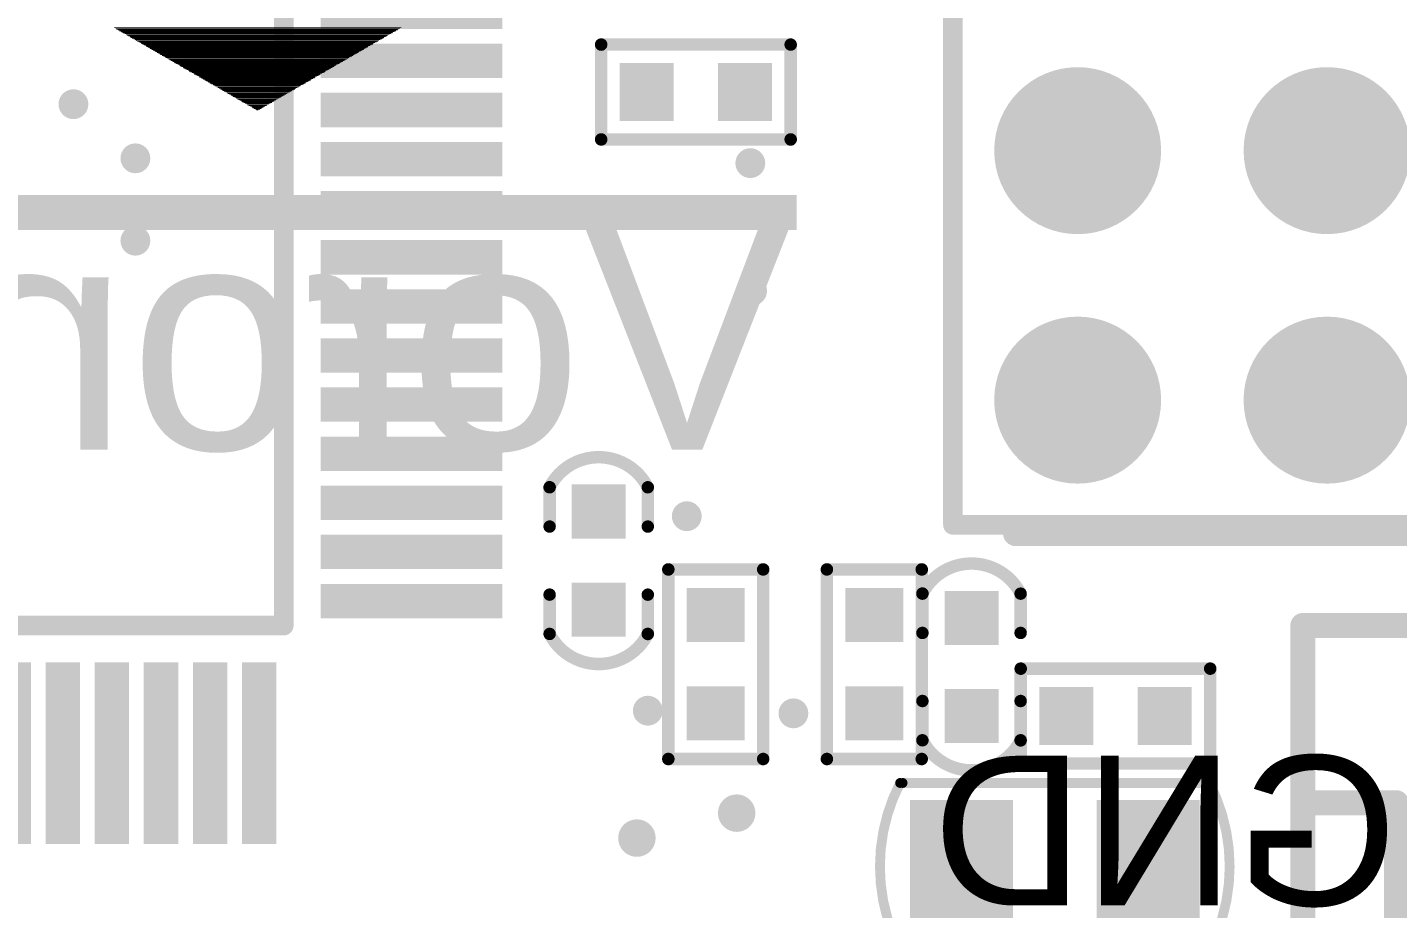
# Model space of a CAD drawing. Header units: millimetres. Extents: x -6 to 151, y -20 to 98.
# Drawn here: x 116.58 to 130.53, y 20.36 to 29.34 of the extents above; entities that cross this region are included whole.
import ezdxf

# ---------------------------------------------------------------- set-up
doc = ezdxf.new("R2010")
doc.units = ezdxf.units.MM
for name, color, linetype in [('BottomOverlay', 54, 'Continuous'), ('BottomSolder', 6, 'Continuous'), ('MultiLayer', 9, 'Continuous'), ('PadHoleLayer', 156, 'Continuous'), ('TopOverlay', 2, 'Continuous'), ('TopPaste', 8, 'Continuous'), ('TopSolder', 216, 'Continuous'), ('ViaHoleLayer', 16, 'Continuous')]:
    doc.layers.add(name, color=color, linetype=linetype)
doc.styles.add('Arial', font='arial.ttf', dxfattribs={"height": 0.2})

# ---------------------------------------------------------------- blocks, each defined once
blk = doc.blocks.new('RES0402_81')
at = {"layer": 'TopPaste'}
for points in [[(-0.75, -0.27), (-0.75, 0.27), (-0.25, 0.27), (-0.25, -0.27)], [(0.25, -0.27), (0.25, 0.27), (0.75, 0.27), (0.75, -0.27)]]:
    blk.add_hatch(color=8, dxfattribs=at).paths.add_polyline_path(points)
at = {"layer": 'TopSolder'}
for points in [[(-0.775, -0.295), (-0.775, 0.295), (-0.225, 0.295), (-0.225, -0.295)], [(0.225, -0.295), (0.225, 0.295), (0.775, 0.295), (0.775, -0.295)]]:
    blk.add_hatch(color=216, dxfattribs=at).paths.add_polyline_path(points)
at = {"layer": 'TopOverlay', "const_width": 0.127}
for points in [[(-0.965, -0.483), (-0.965, 0.483)], [(0.965, 0.483), (-0.965, 0.483)], [(0.965, -0.483), (0.965, 0.483)], [(0.965, -0.483), (-0.965, -0.483)]]:
    blk.add_lwpolyline(points, dxfattribs=at)
at = {"layer": 'TopOverlay', "const_width": 0.0635}
for points in [[(-0.997, 0.483, 1), (-0.933, 0.483, 1)], [(-0.997, 0.483, 1), (-0.933, 0.483, 1)], [(0.933, 0.483, 1), (0.997, 0.483, 1)], [(0.933, 0.483, 1), (0.997, 0.483, 1)], [(-0.997, -0.483, 1), (-0.933, -0.483, 1)], [(-0.997, -0.483, 1), (-0.933, -0.483, 1)], [(0.933, -0.483, 1), (0.997, -0.483, 1)], [(0.933, -0.483, 1), (0.997, -0.483, 1)]]:
    blk.add_lwpolyline(points, format="xyb", close=True, dxfattribs=at)
blk = doc.blocks.new('RES0402_93')
at = {"layer": 'TopPaste'}
for points in [[(-0.75, -0.27), (-0.75, 0.27), (-0.25, 0.27), (-0.25, -0.27)], [(0.25, -0.27), (0.25, 0.27), (0.75, 0.27), (0.75, -0.27)]]:
    blk.add_hatch(color=8, dxfattribs=at).paths.add_polyline_path(points)
at = {"layer": 'TopSolder'}
for points in [[(-0.775, -0.295), (-0.775, 0.295), (-0.225, 0.295), (-0.225, -0.295)], [(0.225, -0.295), (0.225, 0.295), (0.775, 0.295), (0.775, -0.295)]]:
    blk.add_hatch(color=216, dxfattribs=at).paths.add_polyline_path(points)
at = {"layer": 'TopOverlay', "const_width": 0.127}
for points in [[(-0.965, 0.483), (0.965, 0.483)], [(-0.965, -0.483), (-0.965, 0.483)], [(0.965, -0.483), (0.965, 0.483)], [(-0.965, -0.483), (0.965, -0.483)]]:
    blk.add_lwpolyline(points, dxfattribs=at)
at = {"layer": 'TopOverlay', "const_width": 0.0635}
for points in [[(-0.997, 0.483, 1), (-0.933, 0.483, 1)], [(-0.997, 0.483, 1), (-0.933, 0.483, 1)], [(0.933, 0.483, 1), (0.997, 0.483, 1)], [(0.933, 0.483, 1), (0.997, 0.483, 1)], [(-0.997, -0.483, 1), (-0.933, -0.483, 1)], [(-0.997, -0.483, 1), (-0.933, -0.483, 1)], [(0.933, -0.483, 1), (0.997, -0.483, 1)], [(0.933, -0.483, 1), (0.997, -0.483, 1)]]:
    blk.add_lwpolyline(points, format="xyb", close=True, dxfattribs=at)
blk = doc.blocks.new('XH2_54_4P_L_94')
at = {"layer": 'BottomSolder'}
h = blk.add_hatch(color=6, dxfattribs=at)
edge = h.paths.add_edge_path()
edge.add_arc((-3.81, 0), 0.825, 0, 360)
h = blk.add_hatch(color=6, dxfattribs=at)
edge = h.paths.add_edge_path()
edge.add_arc((-1.27, 0), 0.825, 0, 360)
h = blk.add_hatch(color=6, dxfattribs=at)
edge = h.paths.add_edge_path()
edge.add_arc((1.27, 0), 0.825, 0, 360)
h = blk.add_hatch(color=6, dxfattribs=at)
edge = h.paths.add_edge_path()
edge.add_arc((3.81, 0), 0.825, 0, 360)
at = {"layer": 'MultiLayer'}
h = blk.add_hatch(color=9, dxfattribs=at)
edge = h.paths.add_edge_path()
edge.add_arc((-3.81, 0), 0.8, 0, 360)
h = blk.add_hatch(color=9, dxfattribs=at)
edge = h.paths.add_edge_path()
edge.add_arc((-1.27, 0), 0.8, 0, 360)
h = blk.add_hatch(color=9, dxfattribs=at)
edge = h.paths.add_edge_path()
edge.add_arc((1.27, 0), 0.8, 0, 360)
h = blk.add_hatch(color=9, dxfattribs=at)
edge = h.paths.add_edge_path()
edge.add_arc((3.81, 0), 0.8, 0, 360)
at = {"layer": 'PadHoleLayer'}
h = blk.add_hatch(color=156, dxfattribs=at)
edge = h.paths.add_edge_path()
edge.add_arc((-3.81, 0), 0.508, 0, 360)
h = blk.add_hatch(color=156, dxfattribs=at)
edge = h.paths.add_edge_path()
edge.add_arc((-1.27, 0), 0.508, 0, 360)
h = blk.add_hatch(color=156, dxfattribs=at)
edge = h.paths.add_edge_path()
edge.add_arc((1.27, 0), 0.508, 0, 360)
h = blk.add_hatch(color=156, dxfattribs=at)
edge = h.paths.add_edge_path()
edge.add_arc((3.81, 0), 0.508, 0, 360)
at = {"layer": 'TopSolder'}
h = blk.add_hatch(color=216, dxfattribs=at)
edge = h.paths.add_edge_path()
edge.add_arc((-3.81, 0), 0.825, 0, 360)
h = blk.add_hatch(color=216, dxfattribs=at)
edge = h.paths.add_edge_path()
edge.add_arc((-1.27, 0), 0.825, 0, 360)
h = blk.add_hatch(color=216, dxfattribs=at)
edge = h.paths.add_edge_path()
edge.add_arc((1.27, 0), 0.825, 0, 360)
h = blk.add_hatch(color=216, dxfattribs=at)
edge = h.paths.add_edge_path()
edge.add_arc((3.81, 0), 0.825, 0, 360)
at = {"layer": 'TopOverlay', "const_width": 0.254}
for points in [[(-6.25, 2.35), (-6.25, -3.35)], [(-6.25, 2.35), (6.25, 2.35)], [(-4.318, 2.35), (-4.318, 1.397)], [(-2.54, 2.286), (-2.54, 1.397)], [(2.54, 2.286), (2.54, 1.397)], [(4.445, 2.35), (4.445, 1.397)], [(6.25, 2.35), (6.25, -3.35)], [(-4.318, 1.397), (-2.54, 1.397)], [(2.54, 1.397), (4.445, 1.397)], [(-6.25, -3.35), (-3.493, -3.35)], [(-3.493, -3.35), (3.505, -3.35)], [(3.505, -3.35), (6.25, -3.35)]]:
    blk.add_lwpolyline(points, dxfattribs=at)
at = {"layer": 'TopOverlay', "const_width": 0.127}
for points in [[(-6.314, 2.35, 1), (-6.187, 2.35, 1)], [(-6.314, 2.35, 1), (-6.187, 2.35, 1)], [(-4.382, 2.35, 1), (-4.255, 2.35, 1)], [(-2.604, 2.286, 1), (-2.477, 2.286, 1)], [(2.476, 2.286, 1), (2.603, 2.286, 1)], [(4.381, 2.35, 1), (4.508, 2.35, 1)], [(6.186, 2.35, 1), (6.313, 2.35, 1)], [(6.186, 2.35, 1), (6.313, 2.35, 1)], [(-4.382, 1.397, 1), (-4.255, 1.397, 1)], [(-4.382, 1.397, 1), (-4.255, 1.397, 1)], [(-2.604, 1.397, 1), (-2.477, 1.397, 1)], [(-2.604, 1.397, 1), (-2.477, 1.397, 1)], [(2.476, 1.397, 1), (2.603, 1.397, 1)], [(2.476, 1.397, 1), (2.603, 1.397, 1)], [(4.381, 1.397, 1), (4.508, 1.397, 1)], [(4.381, 1.397, 1), (4.508, 1.397, 1)], [(-6.314, -3.35, 1), (-6.187, -3.35, 1)], [(-6.314, -3.35, 1), (-6.187, -3.35, 1)], [(-3.556, -3.35, 1), (-3.429, -3.35, 1)], [(-3.556, -3.35, 1), (-3.429, -3.35, 1)], [(3.442, -3.35, 1), (3.569, -3.35, 1)], [(3.442, -3.35, 1), (3.569, -3.35, 1)], [(6.186, -3.35, 1), (6.313, -3.35, 1)], [(6.186, -3.35, 1), (6.313, -3.35, 1)]]:
    blk.add_lwpolyline(points, format="xyb", close=True, dxfattribs=at)
blk = doc.blocks.new('CAP0805_95')
at = {"layer": 'TopPaste'}
for points in [[(-1.45, -0.65), (-1.45, 0.65), (-0.45, 0.65), (-0.45, -0.65)], [(0.45, -0.65), (0.45, 0.65), (1.45, 0.65), (1.45, -0.65)]]:
    blk.add_hatch(color=8, dxfattribs=at).paths.add_polyline_path(points)
at = {"layer": 'TopSolder'}
for points in [[(-1.475, -0.675), (-1.475, 0.675), (-0.425, 0.675), (-0.425, -0.675)], [(0.425, -0.675), (0.425, 0.675), (1.475, 0.675), (1.475, -0.675)]]:
    blk.add_hatch(color=216, dxfattribs=at).paths.add_polyline_path(points)
at = {"layer": 'TopOverlay', "const_width": 0.1}
for points in [[(-1.575, -0.85, -0.242434), (-1.575, 0.85)], [(1.575, 0.85, -0.242434), (1.575, -0.85)]]:
    blk.add_lwpolyline(points, format="xyb", dxfattribs=at)
for points in [[(1.575, 0.85), (-1.575, 0.85)], [(1.55, -0.85), (-1.575, -0.85)]]:
    blk.add_lwpolyline(points, dxfattribs=at)
at = {"layer": 'TopOverlay', "const_width": 0.05}
for points in [[(-1.6, 0.85, 1), (-1.55, 0.85, 1)], [(-1.6, 0.85, 1), (-1.55, 0.85, 1)], [(1.55, 0.85, 1), (1.6, 0.85, 1)], [(1.55, 0.85, 1), (1.6, 0.85, 1)], [(-1.6, -0.85, 1), (-1.55, -0.85, 1)], [(-1.6, -0.85, 1), (-1.55, -0.85, 1)], [(1.525, -0.85, 1), (1.575, -0.85, 1)], [(1.55, -0.85, 1), (1.6, -0.85, 1)]]:
    blk.add_lwpolyline(points, format="xyb", close=True, dxfattribs=at)
blk = doc.blocks.new('RES0402_185')
at = {"layer": 'TopPaste'}
for points in [[(-0.75, -0.27), (-0.75, 0.27), (-0.25, 0.27), (-0.25, -0.27)], [(0.25, -0.27), (0.25, 0.27), (0.75, 0.27), (0.75, -0.27)]]:
    blk.add_hatch(color=8, dxfattribs=at).paths.add_polyline_path(points)
at = {"layer": 'TopSolder'}
for points in [[(-0.775, -0.295), (-0.775, 0.295), (-0.225, 0.295), (-0.225, -0.295)], [(0.225, -0.295), (0.225, 0.295), (0.775, 0.295), (0.775, -0.295)]]:
    blk.add_hatch(color=216, dxfattribs=at).paths.add_polyline_path(points)
at = {"layer": 'TopOverlay', "const_width": 0.127}
for points in [[(-0.965, 0.483), (-0.965, -0.483)], [(0.965, 0.483), (-0.965, 0.483)], [(0.965, 0.483), (0.965, -0.483)], [(0.965, -0.483), (-0.965, -0.483)]]:
    blk.add_lwpolyline(points, dxfattribs=at)
at = {"layer": 'TopOverlay', "const_width": 0.0635}
for points in [[(-0.997, 0.483, 1), (-0.933, 0.483, 1)], [(-0.997, 0.483, 1), (-0.933, 0.483, 1)], [(0.933, 0.483, 1), (0.997, 0.483, 1)], [(0.933, 0.483, 1), (0.997, 0.483, 1)], [(-0.997, -0.483, 1), (-0.933, -0.483, 1)], [(-0.997, -0.483, 1), (-0.933, -0.483, 1)], [(0.933, -0.483, 1), (0.997, -0.483, 1)], [(0.933, -0.483, 1), (0.997, -0.483, 1)]]:
    blk.add_lwpolyline(points, format="xyb", close=True, dxfattribs=at)
blk = doc.blocks.new('RES0402_186')
at = {"layer": 'TopPaste'}
for points in [[(-0.75, -0.27), (-0.75, 0.27), (-0.25, 0.27), (-0.25, -0.27)], [(0.25, -0.27), (0.25, 0.27), (0.75, 0.27), (0.75, -0.27)]]:
    blk.add_hatch(color=8, dxfattribs=at).paths.add_polyline_path(points)
at = {"layer": 'TopSolder'}
for points in [[(-0.775, -0.295), (-0.775, 0.295), (-0.225, 0.295), (-0.225, -0.295)], [(0.225, -0.295), (0.225, 0.295), (0.775, 0.295), (0.775, -0.295)]]:
    blk.add_hatch(color=216, dxfattribs=at).paths.add_polyline_path(points)
at = {"layer": 'TopOverlay', "const_width": 0.127}
for points in [[(-0.965, -0.483), (-0.965, 0.483)], [(0.965, 0.483), (-0.965, 0.483)], [(0.965, -0.483), (0.965, 0.483)], [(0.965, -0.483), (-0.965, -0.483)]]:
    blk.add_lwpolyline(points, dxfattribs=at)
at = {"layer": 'TopOverlay', "const_width": 0.0635}
for points in [[(-0.997, 0.483, 1), (-0.933, 0.483, 1)], [(-0.997, 0.483, 1), (-0.933, 0.483, 1)], [(0.933, 0.483, 1), (0.997, 0.483, 1)], [(0.933, 0.483, 1), (0.997, 0.483, 1)], [(-0.997, -0.483, 1), (-0.933, -0.483, 1)], [(-0.997, -0.483, 1), (-0.933, -0.483, 1)], [(0.933, -0.483, 1), (0.997, -0.483, 1)], [(0.933, -0.483, 1), (0.997, -0.483, 1)]]:
    blk.add_lwpolyline(points, format="xyb", close=True, dxfattribs=at)
blk = doc.blocks.new('CAP0402_194')
at = {"layer": 'TopPaste'}
for points in [[(-0.75, 0.25), (-0.25, 0.25), (-0.25, -0.25), (-0.75, -0.25)], [(0.25, 0.25), (0.75, 0.25), (0.75, -0.25), (0.25, -0.25)]]:
    blk.add_hatch(color=8, dxfattribs=at).paths.add_polyline_path(points)
at = {"layer": 'TopSolder'}
for points in [[(-0.775, 0.275), (-0.225, 0.275), (-0.225, -0.275), (-0.775, -0.275)], [(0.225, 0.275), (0.775, 0.275), (0.775, -0.275), (0.225, -0.275)]]:
    blk.add_hatch(color=216, dxfattribs=at).paths.add_polyline_path(points)
at = {"layer": 'TopOverlay', "const_width": 0.127}
for points in [[(-0.747, -0.5, -0.613401), (-0.746, 0.5)], [(0.747, 0.5, -0.613401), (0.746, -0.5)]]:
    blk.add_lwpolyline(points, format="xyb", dxfattribs=at)
at = {"layer": 'TopOverlay', "const_width": 0.0635}
for points in [[(-0.778, 0.5, 1), (-0.715, 0.5, 1)], [(-0.778, 0.5, 1), (-0.715, 0.5, 1)], [(-0.378, 0.5, 1), (-0.315, 0.5, 1)], [(0.315, 0.5, 1), (0.378, 0.5, 1)], [(0.715, 0.5, 1), (0.778, 0.5, 1)], [(0.715, 0.5, 1), (0.779, 0.5, 1)], [(-0.779, -0.5, 1), (-0.715, -0.5, 1)], [(-0.778, -0.5, 1), (-0.715, -0.5, 1)], [(-0.378, -0.5, 1), (-0.315, -0.5, 1)], [(0.315, -0.5, 1), (0.378, -0.5, 1)], [(0.715, -0.5, 1), (0.778, -0.5, 1)], [(0.715, -0.5, 1), (0.778, -0.5, 1)]]:
    blk.add_lwpolyline(points, format="xyb", close=True, dxfattribs=at)
at = {"layer": 'TopOverlay', "const_width": 0.127}
for points in [[(-0.747, 0.5), (-0.347, 0.5)], [(0.347, 0.5), (0.747, 0.5)], [(-0.747, -0.5), (-0.347, -0.5)], [(0.347, -0.5), (0.747, -0.5)]]:
    blk.add_lwpolyline(points, dxfattribs=at)
blk = doc.blocks.new('H______2X4_206')
at = {"layer": 'BottomSolder'}
h = blk.add_hatch(color=6, dxfattribs=at)
edge = h.paths.add_edge_path()
edge.add_arc((0, 2.54), 0.85, 0, 360)
h = blk.add_hatch(color=6, dxfattribs=at)
edge = h.paths.add_edge_path()
edge.add_arc((2.54, 2.54), 0.85, 0, 360)
h = blk.add_hatch(color=6, dxfattribs=at)
edge = h.paths.add_edge_path()
edge.add_arc((5.08, 2.54), 0.85, 0, 360)
h = blk.add_hatch(color=6, dxfattribs=at)
edge = h.paths.add_edge_path()
edge.add_arc((7.62, 2.54), 0.85, 0, 360)
h = blk.add_hatch(color=6, dxfattribs=at)
edge = h.paths.add_edge_path()
edge.add_arc((0, 0), 0.85, 0, 360)
h = blk.add_hatch(color=6, dxfattribs=at)
edge = h.paths.add_edge_path()
edge.add_arc((2.54, 0), 0.85, 0, 360)
h = blk.add_hatch(color=6, dxfattribs=at)
edge = h.paths.add_edge_path()
edge.add_arc((5.08, 0), 0.85, 0, 360)
h = blk.add_hatch(color=6, dxfattribs=at)
edge = h.paths.add_edge_path()
edge.add_arc((7.62, 0), 0.85, 0, 360)
at = {"layer": 'MultiLayer'}
h = blk.add_hatch(color=9, dxfattribs=at)
edge = h.paths.add_edge_path()
edge.add_arc((0, 2.54), 0.825, 0, 360)
h = blk.add_hatch(color=9, dxfattribs=at)
edge = h.paths.add_edge_path()
edge.add_arc((2.54, 2.54), 0.825, 0, 360)
h = blk.add_hatch(color=9, dxfattribs=at)
edge = h.paths.add_edge_path()
edge.add_arc((5.08, 2.54), 0.825, 0, 360)
h = blk.add_hatch(color=9, dxfattribs=at)
edge = h.paths.add_edge_path()
edge.add_arc((7.62, 2.54), 0.825, 0, 360)
h = blk.add_hatch(color=9, dxfattribs=at)
edge = h.paths.add_edge_path()
edge.add_arc((0, 0), 0.825, 0, 360)
h = blk.add_hatch(color=9, dxfattribs=at)
edge = h.paths.add_edge_path()
edge.add_arc((2.54, 0), 0.825, 0, 360)
h = blk.add_hatch(color=9, dxfattribs=at)
edge = h.paths.add_edge_path()
edge.add_arc((5.08, 0), 0.825, 0, 360)
h = blk.add_hatch(color=9, dxfattribs=at)
edge = h.paths.add_edge_path()
edge.add_arc((7.62, 0), 0.825, 0, 360)
at = {"layer": 'PadHoleLayer'}
h = blk.add_hatch(color=156, dxfattribs=at)
edge = h.paths.add_edge_path()
edge.add_arc((0, 2.54), 0.51, 0, 360)
h = blk.add_hatch(color=156, dxfattribs=at)
edge = h.paths.add_edge_path()
edge.add_arc((2.54, 2.54), 0.51, 0, 360)
h = blk.add_hatch(color=156, dxfattribs=at)
edge = h.paths.add_edge_path()
edge.add_arc((5.08, 2.54), 0.51, 0, 360)
h = blk.add_hatch(color=156, dxfattribs=at)
edge = h.paths.add_edge_path()
edge.add_arc((7.62, 2.54), 0.51, 0, 360)
h = blk.add_hatch(color=156, dxfattribs=at)
edge = h.paths.add_edge_path()
edge.add_arc((0, 0), 0.51, 0, 360)
h = blk.add_hatch(color=156, dxfattribs=at)
edge = h.paths.add_edge_path()
edge.add_arc((2.54, 0), 0.51, 0, 360)
h = blk.add_hatch(color=156, dxfattribs=at)
edge = h.paths.add_edge_path()
edge.add_arc((5.08, 0), 0.51, 0, 360)
h = blk.add_hatch(color=156, dxfattribs=at)
edge = h.paths.add_edge_path()
edge.add_arc((7.62, 0), 0.51, 0, 360)
at = {"layer": 'TopSolder'}
h = blk.add_hatch(color=216, dxfattribs=at)
edge = h.paths.add_edge_path()
edge.add_arc((0, 2.54), 0.85, 0, 360)
h = blk.add_hatch(color=216, dxfattribs=at)
edge = h.paths.add_edge_path()
edge.add_arc((2.54, 2.54), 0.85, 0, 360)
h = blk.add_hatch(color=216, dxfattribs=at)
edge = h.paths.add_edge_path()
edge.add_arc((5.08, 2.54), 0.85, 0, 360)
h = blk.add_hatch(color=216, dxfattribs=at)
edge = h.paths.add_edge_path()
edge.add_arc((7.62, 2.54), 0.85, 0, 360)
h = blk.add_hatch(color=216, dxfattribs=at)
edge = h.paths.add_edge_path()
edge.add_arc((0, 0), 0.85, 0, 360)
h = blk.add_hatch(color=216, dxfattribs=at)
edge = h.paths.add_edge_path()
edge.add_arc((2.54, 0), 0.85, 0, 360)
h = blk.add_hatch(color=216, dxfattribs=at)
edge = h.paths.add_edge_path()
edge.add_arc((5.08, 0), 0.85, 0, 360)
h = blk.add_hatch(color=216, dxfattribs=at)
edge = h.paths.add_edge_path()
edge.add_arc((7.62, 0), 0.85, 0, 360)
at = {"layer": 'TopOverlay', "const_width": 0.2}
for points in [[(-1.27, 1.27), (-1.27, 3.81)], [(8.89, 3.81), (-1.27, 3.81)], [(8.89, 1.27), (8.89, 3.81)], [(-1.27, -1.27), (-1.27, 1.27)], [(8.89, -1.27), (8.89, 1.27)], [(8.89, -1.27), (-1.27, -1.27)]]:
    blk.add_lwpolyline(points, dxfattribs=at)
at = {"layer": 'TopOverlay', "const_width": 0.1}
for points in [[(-1.32, 3.81, 1), (-1.22, 3.81, 1)], [(-1.32, 3.81, 1), (-1.22, 3.81, 1)], [(8.84, 3.81, 1), (8.94, 3.81, 1)], [(8.84, 3.81, 1), (8.94, 3.81, 1)], [(-1.32, 1.27, 1), (-1.22, 1.27, 1)], [(-1.32, 1.27, 1), (-1.22, 1.27, 1)], [(8.84, 1.27, 1), (8.94, 1.27, 1)], [(8.84, 1.27, 1), (8.94, 1.27, 1)], [(-1.32, -1.27, 1), (-1.22, -1.27, 1)], [(-1.32, -1.27, 1), (-1.22, -1.27, 1)], [(8.84, -1.27, 1), (8.94, -1.27, 1)], [(8.84, -1.27, 1), (8.94, -1.27, 1)]]:
    blk.add_lwpolyline(points, format="xyb", close=True, dxfattribs=at)
blk = doc.blocks.new('CAP0402_260')
at = {"layer": 'TopPaste'}
for points in [[(-0.75, 0.25), (-0.25, 0.25), (-0.25, -0.25), (-0.75, -0.25)], [(0.25, 0.25), (0.75, 0.25), (0.75, -0.25), (0.25, -0.25)]]:
    blk.add_hatch(color=8, dxfattribs=at).paths.add_polyline_path(points)
at = {"layer": 'TopSolder'}
for points in [[(-0.775, 0.275), (-0.225, 0.275), (-0.225, -0.275), (-0.775, -0.275)], [(0.225, 0.275), (0.775, 0.275), (0.775, -0.275), (0.225, -0.275)]]:
    blk.add_hatch(color=216, dxfattribs=at).paths.add_polyline_path(points)
at = {"layer": 'TopOverlay', "const_width": 0.127}
for points in [[(-0.747, -0.5, -0.613401), (-0.746, 0.5)], [(0.747, 0.5, -0.613401), (0.746, -0.5)]]:
    blk.add_lwpolyline(points, format="xyb", dxfattribs=at)
at = {"layer": 'TopOverlay', "const_width": 0.0635}
for points in [[(-0.778, 0.5, 1), (-0.715, 0.5, 1)], [(-0.778, 0.5, 1), (-0.715, 0.5, 1)], [(-0.378, 0.5, 1), (-0.315, 0.5, 1)], [(0.315, 0.5, 1), (0.378, 0.5, 1)], [(0.715, 0.5, 1), (0.778, 0.5, 1)], [(0.715, 0.5, 1), (0.779, 0.5, 1)], [(-0.779, -0.5, 1), (-0.715, -0.5, 1)], [(-0.778, -0.5, 1), (-0.715, -0.5, 1)], [(-0.378, -0.5, 1), (-0.315, -0.5, 1)], [(0.315, -0.5, 1), (0.378, -0.5, 1)], [(0.715, -0.5, 1), (0.778, -0.5, 1)], [(0.715, -0.5, 1), (0.778, -0.5, 1)]]:
    blk.add_lwpolyline(points, format="xyb", close=True, dxfattribs=at)
at = {"layer": 'TopOverlay', "const_width": 0.127}
for points in [[(-0.747, 0.5), (-0.347, 0.5)], [(0.347, 0.5), (0.747, 0.5)], [(-0.747, -0.5), (-0.347, -0.5)], [(0.347, -0.5), (0.747, -0.5)]]:
    blk.add_lwpolyline(points, dxfattribs=at)
blk = doc.blocks.new('TSQFP50P1600X1600X120_100N_286')
at = {"layer": 'TopPaste'}
for points in [[(-8.45, -3.65), (-8.45, -3.35), (-6.65, -3.35), (-6.65, -3.65)], [(-8.45, -4.15), (-8.45, -3.85), (-6.65, -3.85), (-6.65, -4.15)], [(-8.45, -4.65), (-8.45, -4.35), (-6.65, -4.35), (-6.65, -4.65)], [(-8.45, -5.15), (-8.45, -4.85), (-6.65, -4.85), (-6.65, -5.15)], [(-8.45, -5.65), (-8.45, -5.35), (-6.65, -5.35), (-6.65, -5.65)], [(-8.45, -6.15), (-8.45, -5.85), (-6.65, -5.85), (-6.65, -6.15)], [(-6.15, -6.65), (-5.85, -6.65), (-5.85, -8.45), (-6.15, -8.45)], [(-5.65, -6.65), (-5.35, -6.65), (-5.35, -8.45), (-5.65, -8.45)], [(-5.15, -6.65), (-4.85, -6.65), (-4.85, -8.45), (-5.15, -8.45)], [(-4.65, -6.65), (-4.35, -6.65), (-4.35, -8.45), (-4.65, -8.45)], [(-4.15, -6.65), (-3.85, -6.65), (-3.85, -8.45), (-4.15, -8.45)], [(-3.65, -6.65), (-3.35, -6.65), (-3.35, -8.45), (-3.65, -8.45)], [(-3.15, -6.65), (-2.85, -6.65), (-2.85, -8.45), (-3.15, -8.45)], [(-2.65, -6.65), (-2.35, -6.65), (-2.35, -8.45), (-2.65, -8.45)], [(-2.15, -6.65), (-1.85, -6.65), (-1.85, -8.45), (-2.15, -8.45)], [(-1.65, -6.65), (-1.35, -6.65), (-1.35, -8.45), (-1.65, -8.45)], [(-1.15, -6.65), (-0.85, -6.65), (-0.85, -8.45), (-1.15, -8.45)], [(-0.65, -6.65), (-0.35, -6.65), (-0.35, -8.45), (-0.65, -8.45)]]:
    blk.add_hatch(color=8, dxfattribs=at).paths.add_polyline_path(points)
at = {"layer": 'TopSolder'}
for points in [[(-8.475, -3.675), (-8.475, -3.325), (-6.625, -3.325), (-6.625, -3.675)], [(-8.475, -4.175), (-8.475, -3.825), (-6.625, -3.825), (-6.625, -4.175)], [(-8.475, -4.675), (-8.475, -4.325), (-6.625, -4.325), (-6.625, -4.675)], [(-8.475, -5.175), (-8.475, -4.825), (-6.625, -4.825), (-6.625, -5.175)], [(-8.475, -5.675), (-8.475, -5.325), (-6.625, -5.325), (-6.625, -5.675)], [(-8.475, -6.175), (-8.475, -5.825), (-6.625, -5.825), (-6.625, -6.175)], [(-6.175, -6.625), (-5.825, -6.625), (-5.825, -8.475), (-6.175, -8.475)], [(-5.675, -6.625), (-5.325, -6.625), (-5.325, -8.475), (-5.675, -8.475)], [(-5.175, -6.625), (-4.825, -6.625), (-4.825, -8.475), (-5.175, -8.475)], [(-4.675, -6.625), (-4.325, -6.625), (-4.325, -8.475), (-4.675, -8.475)], [(-4.175, -6.625), (-3.825, -6.625), (-3.825, -8.475), (-4.175, -8.475)], [(-3.675, -6.625), (-3.325, -6.625), (-3.325, -8.475), (-3.675, -8.475)], [(-3.175, -6.625), (-2.825, -6.625), (-2.825, -8.475), (-3.175, -8.475)], [(-2.675, -6.625), (-2.325, -6.625), (-2.325, -8.475), (-2.675, -8.475)], [(-2.175, -6.625), (-1.825, -6.625), (-1.825, -8.475), (-2.175, -8.475)], [(-1.675, -6.625), (-1.325, -6.625), (-1.325, -8.475), (-1.675, -8.475)], [(-1.175, -6.625), (-0.825, -6.625), (-0.825, -8.475), (-1.175, -8.475)], [(-0.675, -6.625), (-0.325, -6.625), (-0.325, -8.475), (-0.675, -8.475)], [(-0.175, -6.625), (0.175, -6.625), (0.175, -8.475), (-0.175, -8.475)]]:
    blk.add_hatch(color=216, dxfattribs=at).paths.add_polyline_path(points)
at = {"layer": 'TopOverlay', "const_width": 0.2}
for points in [[(-6.25, 6.25), (-6.25, -6.25)], [(-6.25, -6.25), (6.25, -6.25)]]:
    blk.add_lwpolyline(points, dxfattribs=at)
at = {"layer": 'TopOverlay', "const_width": 0.1}
blk.add_lwpolyline([(-6.3, -6.25, 1), (-6.2, -6.25, 1)], format="xyb", close=True, dxfattribs=at)
blk.add_lwpolyline([(-6.3, -6.25, 1), (-6.2, -6.25, 1)], format="xyb", close=True, dxfattribs=at)

msp = doc.modelspace()

# ---------------------------------------------------------------- hatches: boundary and pattern name
at = {"layer": 'BottomOverlay'}
msp.add_hatch(color=54, dxfattribs=at).paths.add_polyline_path([(100.638, 27.628), (100.638, 27.272), (124.412, 27.272), (124.412, 27.628)])
at = {"layer": 'ViaHoleLayer'}
h = msp.add_hatch(color=16, dxfattribs=at)
edge = h.paths.add_edge_path()
edge.add_arc((117.045, 28.554), 0.152, 0, 360)
h = msp.add_hatch(color=16, dxfattribs=at)
edge = h.paths.add_edge_path()
edge.add_arc((117.676, 28.003), 0.152, 0, 360)
h = msp.add_hatch(color=16, dxfattribs=at)
edge = h.paths.add_edge_path()
edge.add_arc((123.939, 27.954), 0.152, 0, 360)
h = msp.add_hatch(color=16, dxfattribs=at)
edge = h.paths.add_edge_path()
edge.add_arc((117.676, 27.164), 0.152, 0, 360)
h = msp.add_hatch(color=16, dxfattribs=at)
edge = h.paths.add_edge_path()
edge.add_arc((123.957, 26.654), 0.152, 0, 360)
h = msp.add_hatch(color=16, dxfattribs=at)
edge = h.paths.add_edge_path()
edge.add_arc((123.292, 24.359), 0.152, 0, 360)
h = msp.add_hatch(color=16, dxfattribs=at)
edge = h.paths.add_edge_path()
edge.add_arc((122.895, 22.379), 0.152, 0, 360)
h = msp.add_hatch(color=16, dxfattribs=at)
edge = h.paths.add_edge_path()
edge.add_arc((124.378, 22.352), 0.152, 0, 360)
h = msp.add_hatch(color=16, dxfattribs=at)
edge = h.paths.add_edge_path()
edge.add_arc((123.8, 21.336), 0.191, 0, 360)
h = msp.add_hatch(color=16, dxfattribs=at)
edge = h.paths.add_edge_path()
edge.add_arc((122.784, 21.082), 0.191, 0, 360)

# ---------------------------------------------------------------- linework, layer by layer
at = {"layer": 'BottomOverlay'}
for points, const_width in [([(117.463, 29.332), (120.381, 29.332)], 0.00762), ([(117.478, 29.324), (120.366, 29.324)], 0.00762), ([(117.486, 29.317), (120.351, 29.317)], 0.00762), ([(117.501, 29.309), (120.343, 29.309)], 0.00762), ([(117.516, 29.301), (120.328, 29.301)], 0.00762), ([(117.531, 29.294), (120.313, 29.294)], 0.00762), ([(117.539, 29.286), (120.297, 29.286)], 0.00762), ([(117.554, 29.279), (120.29, 29.279)], 0.00762), ([(117.569, 29.271), (120.274, 29.271)], 0.00762), ([(117.585, 29.263), (120.259, 29.263)], 0.00762), ([(117.592, 29.256), (120.244, 29.256)], 0.00762), ([(117.607, 29.248), (120.236, 29.248)], 0.00762), ([(117.623, 29.241), (120.221, 29.241)], 0.00762), ([(117.63, 29.233), (120.206, 29.233)], 0.00762), ([(117.646, 29.225), (120.198, 29.225)], 0.00762), ([(117.661, 29.218), (120.183, 29.218)], 0.00762), ([(117.676, 29.21), (120.168, 29.21)], 0.00762), ([(117.684, 29.202), (120.153, 29.202)], 0.00762), ([(117.699, 29.195), (120.145, 29.195)], 0.00762), ([(117.714, 29.187), (120.13, 29.187)], 0.00762), ([(117.729, 29.18), (120.114, 29.18)], 0.00762), ([(117.737, 29.172), (120.099, 29.172)], 0.00762), ([(117.752, 29.164), (120.092, 29.164)], 0.00762), ([(117.768, 29.157), (120.076, 29.157)], 0.00762), ([(117.783, 29.149), (120.061, 29.149)], 0.00762), ([(117.79, 29.141), (120.046, 29.141)], 0.00762), ([(117.806, 29.134), (120.038, 29.134)], 0.00762), ([(117.821, 29.126), (120.023, 29.126)], 0.00762), ([(117.828, 29.119), (120.008, 29.119)], 0.00762), ([(117.844, 29.111), (120, 29.111)], 0.00762), ([(117.859, 29.103), (119.985, 29.103)], 0.00762), ([(117.874, 29.096), (119.97, 29.096)], 0.00762), ([(117.882, 29.088), (119.954, 29.088)], 0.00762), ([(117.897, 29.08), (119.947, 29.08)], 0.00762), ([(117.912, 29.073), (119.932, 29.073)], 0.00762), ([(117.928, 29.065), (119.916, 29.065)], 0.00762), ([(117.935, 29.058), (119.901, 29.058)], 0.00762), ([(117.95, 29.05), (119.893, 29.05)], 0.00762), ([(117.966, 29.042), (119.878, 29.042)], 0.00762), ([(117.981, 29.035), (119.863, 29.035)], 0.00762), ([(117.988, 29.027), (119.848, 29.027)], 0.00762), ([(118.004, 29.02), (119.84, 29.02)], 0.00762), ([(118.019, 29.012), (119.825, 29.012)], 0.00762), ([(118.027, 29.004), (119.81, 29.004)], 0.00762), ([(118.042, 28.997), (119.802, 28.997)], 0.00762), ([(118.057, 28.989), (119.787, 28.989)], 0.00762), ([(118.072, 28.981), (119.772, 28.981)], 0.00762), ([(118.08, 28.974), (119.756, 28.974)], 0.00762), ([(118.095, 28.966), (119.749, 28.966)], 0.00762), ([(118.11, 28.959), (119.733, 28.959)], 0.00762), ([(118.126, 28.951), (119.718, 28.951)], 0.00762), ([(118.133, 28.943), (119.703, 28.943)], 0.00762), ([(118.149, 28.936), (119.695, 28.936)], 0.00762), ([(118.164, 28.928), (119.68, 28.928)], 0.00762), ([(118.171, 28.92), (119.665, 28.92)], 0.00762), ([(118.187, 28.913), (119.65, 28.913)], 0.00762), ([(118.202, 28.905), (119.642, 28.905)], 0.00762), ([(118.217, 28.898), (119.627, 28.898)], 0.00762), ([(118.225, 28.89), (119.612, 28.89)], 0.00762), ([(118.24, 28.882), (119.604, 28.882)], 0.00762), ([(118.255, 28.875), (119.589, 28.875)], 0.00762), ([(118.27, 28.867), (119.573, 28.867)], 0.00762), ([(118.278, 28.86), (119.558, 28.86)], 0.00762), ([(118.293, 28.852), (119.551, 28.852)], 0.00762), ([(118.309, 28.844), (119.535, 28.844)], 0.00762), ([(118.324, 28.837), (119.52, 28.837)], 0.00762), ([(118.331, 28.829), (119.505, 28.829)], 0.00762), ([(118.347, 28.821), (119.497, 28.821)], 0.00762), ([(118.362, 28.814), (119.482, 28.814)], 0.00762), ([(118.369, 28.806), (119.467, 28.806)], 0.00762), ([(118.385, 28.799), (119.459, 28.799)], 0.00762), ([(118.4, 28.791), (119.444, 28.791)], 0.00762), ([(118.415, 28.783), (119.429, 28.783)], 0.00762), ([(118.423, 28.776), (119.413, 28.776)], 0.00762), ([(118.438, 28.768), (119.406, 28.768)], 0.00762), ([(118.453, 28.76), (119.391, 28.76)], 0.00762), ([(118.469, 28.753), (119.375, 28.753)], 0.00762), ([(118.476, 28.745), (119.36, 28.745)], 0.00762), ([(118.491, 28.738), (119.352, 28.738)], 0.00762), ([(118.507, 28.73), (119.337, 28.73)], 0.00762), ([(118.522, 28.722), (119.322, 28.722)], 0.00762), ([(118.53, 28.715), (119.307, 28.715)], 0.00762), ([(118.545, 28.707), (119.299, 28.707)], 0.00762), ([(118.56, 28.699), (119.284, 28.699)], 0.00762), ([(118.568, 28.692), (119.269, 28.692)], 0.00762), ([(118.583, 28.684), (119.261, 28.684)], 0.00762), ([(118.598, 28.677), (119.246, 28.677)], 0.00762), ([(118.613, 28.669), (119.231, 28.669)], 0.00762), ([(118.621, 28.661), (119.215, 28.661)], 0.00762), ([(118.636, 28.654), (119.208, 28.654)], 0.00762), ([(118.651, 28.646), (119.192, 28.646)], 0.00762), ([(118.667, 28.639), (119.177, 28.639)], 0.00762), ([(118.674, 28.631), (119.162, 28.631)], 0.00762), ([(118.69, 28.623), (119.154, 28.623)], 0.00762), ([(118.705, 28.616), (119.139, 28.616)], 0.00762), ([(118.712, 28.608), (119.124, 28.608)], 0.00762), ([(118.728, 28.6), (119.109, 28.6)], 0.00762), ([(118.743, 28.593), (119.101, 28.593)], 0.00762), ([(118.758, 28.585), (119.086, 28.585)], 0.00762), ([(118.766, 28.578), (119.071, 28.578)], 0.00762), ([(118.781, 28.57), (119.063, 28.57)], 0.00762), ([(118.796, 28.562), (119.048, 28.562)], 0.00762), ([(118.811, 28.555), (119.032, 28.555)], 0.00762), ([(118.819, 28.547), (119.017, 28.547)], 0.00762), ([(118.834, 28.539), (119.01, 28.539)], 0.00762), ([(118.85, 28.532), (118.994, 28.532)], 0.00762), ([(118.865, 28.524), (118.979, 28.524)], 0.00762), ([(118.872, 28.517), (118.964, 28.517)], 0.00762), ([(118.888, 28.509), (118.956, 28.509)], 0.00762), ([(118.903, 28.501), (118.941, 28.501)], 0.00762), ([(118.911, 28.494), (118.926, 28.494)], 0.00762), ([(126.641, 24.182), (139.316, 24.182)], 0.254)]:
    msp.add_lwpolyline(points, dxfattribs=dict(at, const_width=const_width))
for points, const_width in [([(117.461, 29.332, 1), (117.465, 29.332, 1)], 0.00381), ([(117.476, 29.324, 1), (117.48, 29.324, 1)], 0.00381), ([(117.484, 29.317, 1), (117.487, 29.317, 1)], 0.00381), ([(117.499, 29.309, 1), (117.503, 29.309, 1)], 0.00381), ([(120.341, 29.309, 1), (120.345, 29.309, 1)], 0.00381), ([(120.349, 29.317, 1), (120.353, 29.317, 1)], 0.00381), ([(120.364, 29.324, 1), (120.368, 29.324, 1)], 0.00381), ([(120.379, 29.332, 1), (120.383, 29.332, 1)], 0.00381), ([(117.514, 29.301, 1), (117.518, 29.301, 1)], 0.00381), ([(117.529, 29.294, 1), (117.533, 29.294, 1)], 0.00381), ([(117.537, 29.286, 1), (117.541, 29.286, 1)], 0.00381), ([(117.552, 29.279, 1), (117.556, 29.279, 1)], 0.00381), ([(117.567, 29.271, 1), (117.571, 29.271, 1)], 0.00381), ([(117.583, 29.263, 1), (117.587, 29.263, 1)], 0.00381), ([(117.59, 29.256, 1), (117.594, 29.256, 1)], 0.00381), ([(117.606, 29.248, 1), (117.609, 29.248, 1)], 0.00381), ([(117.621, 29.241, 1), (117.625, 29.241, 1)], 0.00381), ([(117.628, 29.233, 1), (117.632, 29.233, 1)], 0.00381), ([(117.644, 29.225, 1), (117.647, 29.225, 1)], 0.00381), ([(117.659, 29.218, 1), (117.663, 29.218, 1)], 0.00381), ([(117.674, 29.21, 1), (117.678, 29.21, 1)], 0.00381), ([(117.682, 29.202, 1), (117.686, 29.202, 1)], 0.00381), ([(117.697, 29.195, 1), (117.701, 29.195, 1)], 0.00381), ([(117.712, 29.187, 1), (117.716, 29.187, 1)], 0.00381), ([(117.728, 29.18, 1), (117.731, 29.18, 1)], 0.00381), ([(117.735, 29.172, 1), (117.739, 29.172, 1)], 0.00381), ([(117.75, 29.164, 1), (117.754, 29.164, 1)], 0.00381), ([(120.09, 29.164, 1), (120.094, 29.164, 1)], 0.00381), ([(120.097, 29.172, 1), (120.101, 29.172, 1)], 0.00381), ([(120.113, 29.18, 1), (120.116, 29.18, 1)], 0.00381), ([(120.128, 29.187, 1), (120.132, 29.187, 1)], 0.00381), ([(120.143, 29.195, 1), (120.147, 29.195, 1)], 0.00381), ([(120.151, 29.202, 1), (120.154, 29.202, 1)], 0.00381), ([(120.166, 29.21, 1), (120.17, 29.21, 1)], 0.00381), ([(120.181, 29.218, 1), (120.185, 29.218, 1)], 0.00381), ([(120.196, 29.225, 1), (120.2, 29.225, 1)], 0.00381), ([(120.204, 29.233, 1), (120.208, 29.233, 1)], 0.00381), ([(120.219, 29.241, 1), (120.223, 29.241, 1)], 0.00381), ([(120.234, 29.248, 1), (120.238, 29.248, 1)], 0.00381), ([(120.242, 29.256, 1), (120.246, 29.256, 1)], 0.00381), ([(120.257, 29.263, 1), (120.261, 29.263, 1)], 0.00381), ([(120.273, 29.271, 1), (120.276, 29.271, 1)], 0.00381), ([(120.288, 29.279, 1), (120.292, 29.279, 1)], 0.00381), ([(120.295, 29.286, 1), (120.299, 29.286, 1)], 0.00381), ([(120.311, 29.294, 1), (120.314, 29.294, 1)], 0.00381), ([(120.326, 29.301, 1), (120.33, 29.301, 1)], 0.00381), ([(117.766, 29.157, 1), (117.769, 29.157, 1)], 0.00381), ([(117.781, 29.149, 1), (117.785, 29.149, 1)], 0.00381), ([(117.788, 29.141, 1), (117.792, 29.141, 1)], 0.00381), ([(117.804, 29.134, 1), (117.808, 29.134, 1)], 0.00381), ([(117.819, 29.126, 1), (117.823, 29.126, 1)], 0.00381), ([(117.827, 29.119, 1), (117.83, 29.119, 1)], 0.00381), ([(117.842, 29.111, 1), (117.846, 29.111, 1)], 0.00381), ([(117.857, 29.103, 1), (117.861, 29.103, 1)], 0.00381), ([(117.872, 29.096, 1), (117.876, 29.096, 1)], 0.00381), ([(117.88, 29.088, 1), (117.884, 29.088, 1)], 0.00381), ([(117.895, 29.08, 1), (117.899, 29.08, 1)], 0.00381), ([(117.91, 29.073, 1), (117.914, 29.073, 1)], 0.00381), ([(117.926, 29.065, 1), (117.929, 29.065, 1)], 0.00381), ([(117.933, 29.058, 1), (117.937, 29.058, 1)], 0.00381), ([(117.948, 29.05, 1), (117.952, 29.05, 1)], 0.00381), ([(117.964, 29.042, 1), (117.968, 29.042, 1)], 0.00381), ([(117.979, 29.035, 1), (117.983, 29.035, 1)], 0.00381), ([(117.987, 29.027, 1), (117.99, 29.027, 1)], 0.00381), ([(119.846, 29.027, 1), (119.85, 29.027, 1)], 0.00381), ([(119.861, 29.035, 1), (119.865, 29.035, 1)], 0.00381), ([(119.876, 29.042, 1), (119.88, 29.042, 1)], 0.00381), ([(119.892, 29.05, 1), (119.895, 29.05, 1)], 0.00381), ([(119.899, 29.058, 1), (119.903, 29.058, 1)], 0.00381), ([(119.914, 29.065, 1), (119.918, 29.065, 1)], 0.00381), ([(119.93, 29.073, 1), (119.933, 29.073, 1)], 0.00381), ([(119.945, 29.08, 1), (119.949, 29.08, 1)], 0.00381), ([(119.953, 29.088, 1), (119.956, 29.088, 1)], 0.00381), ([(119.968, 29.096, 1), (119.972, 29.096, 1)], 0.00381), ([(119.983, 29.103, 1), (119.987, 29.103, 1)], 0.00381), ([(119.998, 29.111, 1), (120.002, 29.111, 1)], 0.00381), ([(120.006, 29.119, 1), (120.01, 29.119, 1)], 0.00381), ([(120.021, 29.126, 1), (120.025, 29.126, 1)], 0.00381), ([(120.036, 29.134, 1), (120.04, 29.134, 1)], 0.00381), ([(120.044, 29.141, 1), (120.048, 29.141, 1)], 0.00381), ([(120.059, 29.149, 1), (120.063, 29.149, 1)], 0.00381), ([(120.074, 29.157, 1), (120.078, 29.157, 1)], 0.00381), ([(118.002, 29.02, 1), (118.006, 29.02, 1)], 0.00381), ([(118.017, 29.012, 1), (118.021, 29.012, 1)], 0.00381), ([(118.025, 29.004, 1), (118.028, 29.004, 1)], 0.00381), ([(118.04, 28.997, 1), (118.044, 28.997, 1)], 0.00381), ([(118.055, 28.989, 1), (118.059, 28.989, 1)], 0.00381), ([(118.07, 28.981, 1), (118.074, 28.981, 1)], 0.00381), ([(118.078, 28.974, 1), (118.082, 28.974, 1)], 0.00381), ([(118.093, 28.966, 1), (118.097, 28.966, 1)], 0.00381), ([(118.109, 28.959, 1), (118.112, 28.959, 1)], 0.00381), ([(118.124, 28.951, 1), (118.128, 28.951, 1)], 0.00381), ([(118.131, 28.943, 1), (118.135, 28.943, 1)], 0.00381), ([(118.147, 28.936, 1), (118.15, 28.936, 1)], 0.00381), ([(118.162, 28.928, 1), (118.166, 28.928, 1)], 0.00381), ([(118.169, 28.92, 1), (118.173, 28.92, 1)], 0.00381), ([(118.185, 28.913, 1), (118.189, 28.913, 1)], 0.00381), ([(118.2, 28.905, 1), (118.204, 28.905, 1)], 0.00381), ([(118.215, 28.898, 1), (118.219, 28.898, 1)], 0.00381), ([(118.223, 28.89, 1), (118.227, 28.89, 1)], 0.00381), ([(119.61, 28.89, 1), (119.613, 28.89, 1)], 0.00381), ([(119.625, 28.898, 1), (119.629, 28.898, 1)], 0.00381), ([(119.64, 28.905, 1), (119.644, 28.905, 1)], 0.00381), ([(119.648, 28.913, 1), (119.652, 28.913, 1)], 0.00381), ([(119.663, 28.92, 1), (119.667, 28.92, 1)], 0.00381), ([(119.678, 28.928, 1), (119.682, 28.928, 1)], 0.00381), ([(119.693, 28.936, 1), (119.697, 28.936, 1)], 0.00381), ([(119.701, 28.943, 1), (119.705, 28.943, 1)], 0.00381), ([(119.716, 28.951, 1), (119.72, 28.951, 1)], 0.00381), ([(119.732, 28.959, 1), (119.735, 28.959, 1)], 0.00381), ([(119.747, 28.966, 1), (119.751, 28.966, 1)], 0.00381), ([(119.754, 28.974, 1), (119.758, 28.974, 1)], 0.00381), ([(119.77, 28.981, 1), (119.773, 28.981, 1)], 0.00381), ([(119.785, 28.989, 1), (119.789, 28.989, 1)], 0.00381), ([(119.8, 28.997, 1), (119.804, 28.997, 1)], 0.00381), ([(119.808, 29.004, 1), (119.812, 29.004, 1)], 0.00381), ([(119.823, 29.012, 1), (119.827, 29.012, 1)], 0.00381), ([(119.838, 29.02, 1), (119.842, 29.02, 1)], 0.00381), ([(118.238, 28.882, 1), (118.242, 28.882, 1)], 0.00381), ([(118.253, 28.875, 1), (118.257, 28.875, 1)], 0.00381), ([(118.269, 28.867, 1), (118.272, 28.867, 1)], 0.00381), ([(118.276, 28.86, 1), (118.28, 28.86, 1)], 0.00381), ([(118.291, 28.852, 1), (118.295, 28.852, 1)], 0.00381), ([(118.307, 28.844, 1), (118.31, 28.844, 1)], 0.00381), ([(118.322, 28.837, 1), (118.326, 28.837, 1)], 0.00381), ([(118.329, 28.829, 1), (118.333, 28.829, 1)], 0.00381), ([(118.345, 28.821, 1), (118.349, 28.821, 1)], 0.00381), ([(118.36, 28.814, 1), (118.364, 28.814, 1)], 0.00381), ([(118.368, 28.806, 1), (118.371, 28.806, 1)], 0.00381), ([(118.383, 28.799, 1), (118.387, 28.799, 1)], 0.00381), ([(118.398, 28.791, 1), (118.402, 28.791, 1)], 0.00381), ([(118.413, 28.783, 1), (118.417, 28.783, 1)], 0.00381), ([(118.421, 28.776, 1), (118.425, 28.776, 1)], 0.00381), ([(118.436, 28.768, 1), (118.44, 28.768, 1)], 0.00381), ([(118.451, 28.76, 1), (118.455, 28.76, 1)], 0.00381), ([(118.467, 28.753, 1), (118.47, 28.753, 1)], 0.00381), ([(118.474, 28.745, 1), (118.478, 28.745, 1)], 0.00381), ([(119.358, 28.745, 1), (119.362, 28.745, 1)], 0.00381), ([(119.373, 28.753, 1), (119.377, 28.753, 1)], 0.00381), ([(119.389, 28.76, 1), (119.392, 28.76, 1)], 0.00381), ([(119.404, 28.768, 1), (119.408, 28.768, 1)], 0.00381), ([(119.412, 28.776, 1), (119.415, 28.776, 1)], 0.00381), ([(119.427, 28.783, 1), (119.431, 28.783, 1)], 0.00381), ([(119.442, 28.791, 1), (119.446, 28.791, 1)], 0.00381), ([(119.457, 28.799, 1), (119.461, 28.799, 1)], 0.00381), ([(119.465, 28.806, 1), (119.469, 28.806, 1)], 0.00381), ([(119.48, 28.814, 1), (119.484, 28.814, 1)], 0.00381), ([(119.495, 28.821, 1), (119.499, 28.821, 1)], 0.00381), ([(119.503, 28.829, 1), (119.507, 28.829, 1)], 0.00381), ([(119.518, 28.837, 1), (119.522, 28.837, 1)], 0.00381), ([(119.533, 28.844, 1), (119.537, 28.844, 1)], 0.00381), ([(119.549, 28.852, 1), (119.552, 28.852, 1)], 0.00381), ([(119.556, 28.86, 1), (119.56, 28.86, 1)], 0.00381), ([(119.572, 28.867, 1), (119.575, 28.867, 1)], 0.00381), ([(119.587, 28.875, 1), (119.591, 28.875, 1)], 0.00381), ([(119.602, 28.882, 1), (119.606, 28.882, 1)], 0.00381), ([(118.49, 28.738, 1), (118.493, 28.738, 1)], 0.00381), ([(118.505, 28.73, 1), (118.509, 28.73, 1)], 0.00381), ([(118.52, 28.722, 1), (118.524, 28.722, 1)], 0.00381), ([(118.528, 28.715, 1), (118.531, 28.715, 1)], 0.00381), ([(118.543, 28.707, 1), (118.547, 28.707, 1)], 0.00381), ([(118.558, 28.699, 1), (118.562, 28.699, 1)], 0.00381), ([(118.566, 28.692, 1), (118.57, 28.692, 1)], 0.00381), ([(118.581, 28.684, 1), (118.585, 28.684, 1)], 0.00381), ([(118.596, 28.677, 1), (118.6, 28.677, 1)], 0.00381), ([(118.611, 28.669, 1), (118.615, 28.669, 1)], 0.00381), ([(118.619, 28.661, 1), (118.623, 28.661, 1)], 0.00381), ([(118.634, 28.654, 1), (118.638, 28.654, 1)], 0.00381), ([(118.65, 28.646, 1), (118.653, 28.646, 1)], 0.00381), ([(118.665, 28.639, 1), (118.669, 28.639, 1)], 0.00381), ([(118.672, 28.631, 1), (118.676, 28.631, 1)], 0.00381), ([(118.688, 28.623, 1), (118.691, 28.623, 1)], 0.00381), ([(118.703, 28.616, 1), (118.707, 28.616, 1)], 0.00381), ([(118.71, 28.608, 1), (118.714, 28.608, 1)], 0.00381), ([(119.122, 28.608, 1), (119.126, 28.608, 1)], 0.00381), ([(119.137, 28.616, 1), (119.141, 28.616, 1)], 0.00381), ([(119.152, 28.623, 1), (119.156, 28.623, 1)], 0.00381), ([(119.16, 28.631, 1), (119.164, 28.631, 1)], 0.00381), ([(119.175, 28.639, 1), (119.179, 28.639, 1)], 0.00381), ([(119.191, 28.646, 1), (119.194, 28.646, 1)], 0.00381), ([(119.206, 28.654, 1), (119.21, 28.654, 1)], 0.00381), ([(119.213, 28.661, 1), (119.217, 28.661, 1)], 0.00381), ([(119.229, 28.669, 1), (119.232, 28.669, 1)], 0.00381), ([(119.244, 28.677, 1), (119.248, 28.677, 1)], 0.00381), ([(119.259, 28.684, 1), (119.263, 28.684, 1)], 0.00381), ([(119.267, 28.692, 1), (119.271, 28.692, 1)], 0.00381), ([(119.282, 28.699, 1), (119.286, 28.699, 1)], 0.00381), ([(119.297, 28.707, 1), (119.301, 28.707, 1)], 0.00381), ([(119.305, 28.715, 1), (119.309, 28.715, 1)], 0.00381), ([(119.32, 28.722, 1), (119.324, 28.722, 1)], 0.00381), ([(119.335, 28.73, 1), (119.339, 28.73, 1)], 0.00381), ([(119.351, 28.738, 1), (119.354, 28.738, 1)], 0.00381), ([(118.726, 28.6, 1), (118.73, 28.6, 1)], 0.00381), ([(118.741, 28.593, 1), (118.745, 28.593, 1)], 0.00381), ([(118.756, 28.585, 1), (118.76, 28.585, 1)], 0.00381), ([(118.764, 28.578, 1), (118.768, 28.578, 1)], 0.00381), ([(118.779, 28.57, 1), (118.783, 28.57, 1)], 0.00381), ([(118.794, 28.562, 1), (118.798, 28.562, 1)], 0.00381), ([(118.81, 28.555, 1), (118.813, 28.555, 1)], 0.00381), ([(118.817, 28.547, 1), (118.821, 28.547, 1)], 0.00381), ([(118.832, 28.539, 1), (118.836, 28.539, 1)], 0.00381), ([(118.848, 28.532, 1), (118.851, 28.532, 1)], 0.00381), ([(118.863, 28.524, 1), (118.867, 28.524, 1)], 0.00381), ([(118.871, 28.517, 1), (118.874, 28.517, 1)], 0.00381), ([(118.886, 28.509, 1), (118.89, 28.509, 1)], 0.00381), ([(118.901, 28.501, 1), (118.905, 28.501, 1)], 0.00381), ([(118.909, 28.494, 1), (118.912, 28.494, 1)], 0.00381), ([(118.924, 28.494, 1), (118.928, 28.494, 1)], 0.00381), ([(118.939, 28.501, 1), (118.943, 28.501, 1)], 0.00381), ([(118.954, 28.509, 1), (118.958, 28.509, 1)], 0.00381), ([(118.962, 28.517, 1), (118.966, 28.517, 1)], 0.00381), ([(118.977, 28.524, 1), (118.981, 28.524, 1)], 0.00381), ([(118.992, 28.532, 1), (118.996, 28.532, 1)], 0.00381), ([(119.008, 28.539, 1), (119.011, 28.539, 1)], 0.00381), ([(119.015, 28.547, 1), (119.019, 28.547, 1)], 0.00381), ([(119.031, 28.555, 1), (119.034, 28.555, 1)], 0.00381), ([(119.046, 28.562, 1), (119.05, 28.562, 1)], 0.00381), ([(119.061, 28.57, 1), (119.065, 28.57, 1)], 0.00381), ([(119.069, 28.578, 1), (119.072, 28.578, 1)], 0.00381), ([(119.084, 28.585, 1), (119.088, 28.585, 1)], 0.00381), ([(119.099, 28.593, 1), (119.103, 28.593, 1)], 0.00381), ([(119.107, 28.6, 1), (119.111, 28.6, 1)], 0.00381), ([(126.577, 24.182, 1), (126.704, 24.182, 1)], 0.127)]:
    msp.add_lwpolyline(points, format="xyb", close=True, dxfattribs=dict(at, const_width=const_width))

# ---------------------------------------------------------------- block references
for name, p, rotation in [('TSQFP50P1600X1600X120_100N_286', (112.937, 29.495), 90), ('H______2X4_206', (127.273, 33.161), 270), ('RES0402_185', (123.385, 28.678), 180), ('CAP0402_260', (122.395, 23.907), 90), ('RES0402_81', (123.587, 22.852), 270), ('RES0402_186', (125.202, 22.852), 270), ('CAP0402_194', (126.192, 22.824), 90), ('XH2_54_4P_L_94', (131.916, 16.997), 90), ('CAP0805_95', (127.04, 20.793), 180)]:
    msp.add_blockref(name, p, dxfattribs=dict(rotation=rotation))
msp.add_blockref('RES0402_93', (127.658, 22.324))

# ---------------------------------------------------------------- texts
at = {"layer": 'BottomOverlay', "style": 'Arial', "text_generation_flag": 2}
for s, height, p in [('Voron Design & FYSETC', 2.286, (124.361, 25.037)), ('GND', 1.524, (130.531, 20.396))]:
    msp.add_text(s, height=height, rotation=360, dxfattribs=at).set_placement(p)

doc.saveas('drawing.dxf')
